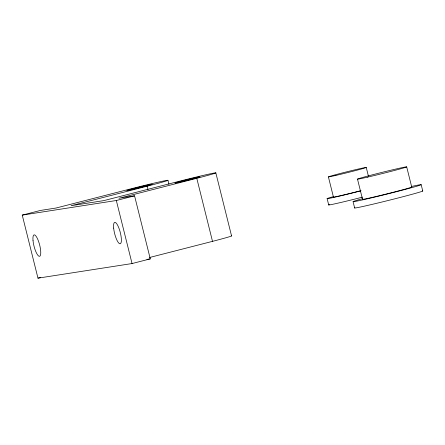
<?xml version="1.0" encoding="UTF-8"?>
<svg xmlns="http://www.w3.org/2000/svg" width="445" height="445" viewBox="0 0 445 445"><rect width="100%" height="100%" fill="white"/><g stroke="black" fill="none" stroke-linecap="round" stroke-linejoin="round"><path stroke-width="0.67" d="M22.25 215.113L40.484 210.441L56.026 208.026L132.009 188.547A29.248 0.712 -14 0 1 166.925 180.364A29.248 0.712 -14 0 1 147.128 186.199L71.144 205.679L103.908 200.595L179.891 181.115A29.248 0.712 -14 0 1 214.54 172.971A29.248 0.712 -14 0 1 196.785 178.311L119.026 198.242L134.562 195.833L150.282 258.879L132.048 263.551L37.97 278.158L22.25 215.113L116.329 200.506L134.562 195.833M37.97 278.158L40.573 277.491M149.492 257.51L212.504 241.357A29.248 0.712 -14 0 0 231.278 235.883M146.906 259.402L150.282 258.879M421.176 184.681L422.75 190.983M406.685 166.864L411.72 187.039M366.246 167.454L368.427 176.192M357.496 179.129L362.53 199.304M353.069 201.663L354.643 207.971M328.404 176.888L333.439 197.063M327.131 198.637L328.699 204.939M215.831 172.866L231.55 235.911M196.785 178.311L212.504 241.357M167.949 180.297L168.955 184.325M147.128 186.199L147.968 189.553M116.329 200.506L132.048 263.551M411.642 186.449A35.099 0.857 -14 0 1 411.186 187.801A35.099 0.857 -14 0 1 363.443 199.705A35.099 0.857 -14 0 1 362.236 198.77M422.422 190.95A35.099 0.857 -14 0 1 388.963 200.294A35.099 0.857 -14 0 1 354.899 207.787M411.48 187.017A25.348 0.617 -14 0 1 387.317 193.764A25.348 0.617 -14 0 1 362.714 199.176M362.536 197.118A25.999 0.634 -14 0 1 336.948 203.365A25.999 0.634 -14 0 1 329.511 204.566M360.962 190.816A25.999 0.634 -14 0 1 331.586 197.892A25.999 0.634 -14 0 1 333.261 196.673M360.856 190.666A19.497 0.478 -14 0 1 341.454 195.461A19.497 0.478 -14 0 1 333.578 196.963M33.03 240.617A11.047 2.876 75.6 0 0 39.516 256.309A11.047 2.876 75.6 0 0 37.981 239.849A11.047 2.876 75.6 0 0 33.03 240.617M113.659 228.096A11.047 2.876 75.6 0 0 120.139 243.793A11.047 2.876 75.6 0 0 118.604 227.328A11.047 2.876 75.6 0 0 113.659 228.096M178.601 182.378A13 0.317 -14 0 0 199.66 176.982A13 0.317 -14 0 0 184.091 180.464A13 0.317 -14 0 0 178.601 182.378M131.97 189.531A13 0.317 -14 0 0 152.09 184.297A13 0.317 -14 0 0 134.651 188.296A13 0.317 -14 0 0 131.97 189.531M367.275 177.199A25.348 0.617 -14 0 0 406.502 166.992A25.348 0.617 -14 0 0 372.504 174.802A25.348 0.617 -14 0 0 367.275 177.199M335.925 175.402A19.497 0.478 -14 0 0 366.101 167.548A19.497 0.478 -14 0 0 339.947 173.556A19.497 0.478 -14 0 0 335.925 175.402"/></g></svg>
